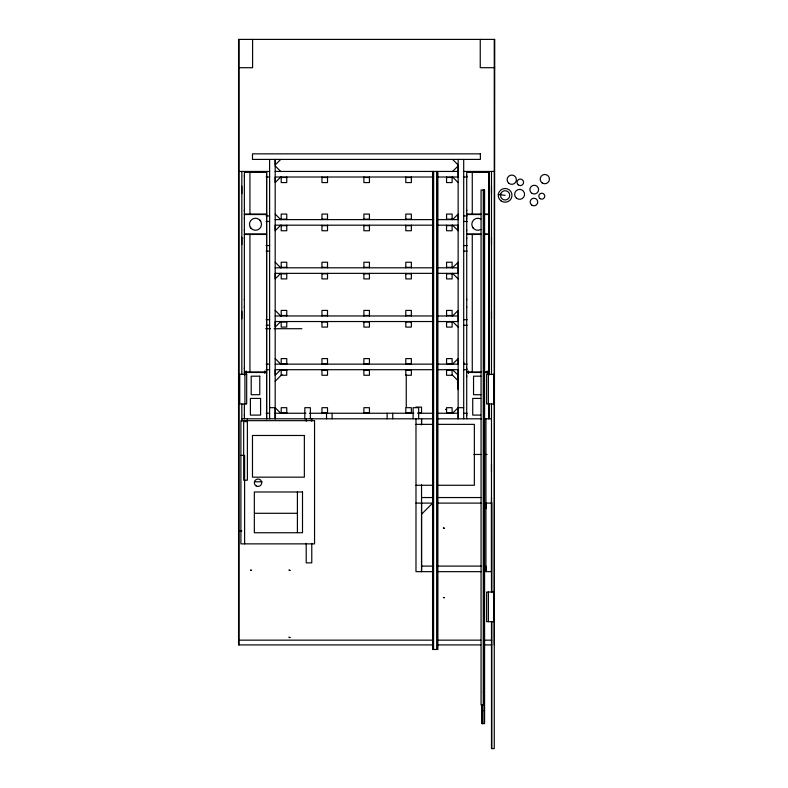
<?xml version="1.0" encoding="UTF-8"?>
<svg xmlns="http://www.w3.org/2000/svg" width="788" height="788" viewBox="0 0 788 788"><rect width="100%" height="100%" fill="white"/><g stroke="black" fill="none" stroke-linecap="round" stroke-linejoin="round"><path stroke-width="1.18" d="M244.369 418.802L244.369 404.086M244.369 374.921L244.369 172.375L266.61 172.375L266.61 418.802L266.61 172.375M269.614 407.682L275.179 407.682L275.179 418.802L275.179 159.412L275.179 164.968L280.735 159.412M306.207 543.375L306.207 562.859L311.772 562.859L311.772 543.375M326.537 418.802L326.537 413.247M332.103 418.802L332.103 413.247M387.164 418.802L387.164 413.247M392.719 418.802L392.719 413.247M421.55 503.108L421.55 571.655L421.55 484.778M421.55 424.358L421.55 418.802L421.55 424.909M463.699 407.682L458.143 407.682L458.143 418.802L458.143 159.412M463.699 363.908L463.699 362.293M466.713 418.802L466.713 172.375L488.944 172.375L488.944 374.664M491.485 497.543L491.485 571.655L485.93 571.655L485.93 503.108L491.485 503.108M488.944 404.175L488.944 418.802L488.944 404.086M488.944 374.921L488.944 372.478L484.265 372.478M488.944 172.375L488.944 214.07L484.384 214.07M280.735 177.014L275.179 182.57L275.179 177.014L433.577 177.014M280.735 225.181L275.179 230.746L275.179 225.181L433.577 225.181M280.735 273.357L275.179 278.913L275.179 273.357L433.577 273.357M280.735 321.534L275.179 327.089L275.179 321.534L433.577 321.534M452.578 171.449L458.143 165.894L458.143 177.014L437.261 177.014M280.735 369.7L275.179 375.265L275.179 369.7L433.577 369.7M275.179 381.244L282.015 374.408M452.578 219.625L458.143 214.07L458.143 219.625L437.261 219.625M452.578 267.802L458.143 262.237L458.143 273.357L437.261 273.357M452.578 315.968L458.143 310.413L458.143 321.534L437.261 321.534M452.578 364.145L458.143 358.589L458.143 364.145L437.251 364.145M452.578 413.247L458.143 407.682M421.55 514.219L432.661 503.108L415.985 503.108M238.557 67.699L252.593 67.699L252.593 39.4M494.736 67.699L480.247 67.699L480.247 39.4M239.02 171.449L269.614 171.449M275.179 171.449L458.143 171.449M463.699 171.449L494.273 171.449M266.108 177.014L269.614 177.014M463.699 177.014L467.205 177.014M281.198 177.477L286.753 177.477M321.957 177.477L327.522 177.477M363.879 177.477L369.434 177.477M405.8 177.477L411.356 177.477M446.56 177.477L452.115 177.477M241.827 186.273L241.827 193.69M491.485 186.273L491.485 193.69M244.369 214.07L266.61 214.07M466.713 214.07L480.956 214.07M244.369 214.533L266.61 214.533M466.713 214.533L480.749 214.533M484.265 214.533L488.944 214.533L488.944 233.987L484.265 233.987M266.108 215.922L269.614 215.922M463.699 215.922L467.205 215.922M281.198 219.162L286.753 219.162M321.957 219.162L327.522 219.162M363.879 219.162L369.434 219.162M405.8 219.162L411.356 219.162M446.56 219.162L452.115 219.162M275.179 219.625L433.577 219.625M266.108 221.477L269.614 221.477M463.699 221.477L467.205 221.477M437.261 225.181L458.143 225.181L458.143 230.746L452.578 225.181M281.198 225.644L286.753 225.644M321.957 225.644L327.522 225.644M363.879 225.644L369.434 225.644M405.8 225.644L411.356 225.644M446.56 225.644L452.115 225.644M244.369 233.987L266.61 233.987M466.713 233.987L480.749 233.987M244.369 234.45L266.61 234.45M466.713 234.45L481.35 234.45M484.177 234.45L488.944 234.45L488.944 372.015L484.177 372.015M241.827 237.227L241.827 244.635M491.485 237.227L491.485 244.635M266.108 245.561L269.614 245.561M463.699 245.561L467.205 245.561M266.108 251.126L269.614 251.126M463.699 251.126L467.205 251.126M281.198 267.339L286.753 267.339M321.957 267.339L327.522 267.339M363.879 267.339L369.434 267.339M405.8 267.339L411.356 267.339M446.56 267.339L452.115 267.339M275.179 267.802L433.577 267.802M437.261 267.802L458.143 267.802M281.198 273.82L286.753 273.82M321.957 273.82L327.522 273.82M363.879 273.82L369.434 273.82M405.8 273.82L411.356 273.82M446.56 273.82L452.115 273.82M241.827 311.339L241.827 318.746M491.485 311.339L491.485 318.746M281.198 315.505L286.753 315.505M321.957 315.505L327.522 315.505M363.879 315.505L369.434 315.505M405.8 315.505L411.356 315.505M446.56 315.505L452.115 315.505M275.179 315.968L433.577 315.968M437.261 315.968L458.143 315.968M266.108 319.682L269.614 319.682M463.699 319.682L467.205 319.682M281.198 321.996L286.753 321.996M321.957 321.996L327.522 321.996M363.879 321.996L369.434 321.996M405.8 321.996L411.356 321.996M446.56 321.996L452.115 321.996M266.108 325.237L269.614 325.237M463.699 325.237L467.205 325.237M265.625 328.714L270.461 328.714M274.086 328.714L301.873 328.714M281.198 363.682L286.753 363.682M321.957 363.682L327.522 363.682M363.879 363.682L369.434 363.682M405.8 363.682L411.356 363.682M446.56 363.682L452.115 363.682M266.108 364.145L269.614 364.145M275.179 364.145L433.577 364.145M463.699 364.145L467.205 364.145M266.108 369.7L269.614 369.7M437.251 369.7L458.143 369.7L458.143 375.265L452.578 369.7M463.699 369.7L467.205 369.7M279.622 370.133L286.753 370.163M321.957 370.163L327.522 370.163M363.879 370.163L369.434 370.163M405.8 370.163L411.356 370.163M446.56 370.163L452.115 370.163M244.369 372.015L266.61 372.015M466.713 372.015L481.35 372.015M244.369 372.478L266.61 372.478M466.713 372.478L480.749 372.478M480.887 376.191L473.539 376.191L473.539 394.719L480.887 394.719M458.143 377.757L457.68 374.113M458.143 379.619L458.143 388.139M458.143 389.587L457.808 373.739M480.66 398.423L472.731 398.423L472.731 415.099L480.66 415.099M415.985 407.11L421.55 407.11L421.55 412.666L418.211 412.666M281.198 412.784L286.753 412.784M321.957 412.784L327.522 412.784M363.879 412.784L369.434 412.784M405.8 412.784L411.356 412.784M446.56 412.784L452.115 412.784M266.108 413.247L269.614 413.247M275.179 413.247L305.872 413.247M309.546 413.247L413.769 413.247M417.62 413.247L433.577 413.247M437.261 413.247L458.143 413.247M463.699 413.247L467.205 413.247M241.827 418.802L433.577 418.802M437.261 418.802L481.35 418.802M484.265 418.802L491.485 418.802M415.985 424.358L433.016 424.358M437.872 424.358L474.356 424.358L474.356 485.27L437.872 485.27M473.913 454.469L481.094 454.469M484.679 454.469L487.073 454.469M240.901 455.395L244.605 455.395L244.605 543.868M491.485 464.191L491.485 471.608M254.741 481.793L262.089 481.793M415.985 485.27L433.016 485.27M421.55 497.543L432.484 497.543M437.34 497.543L481.084 497.543M437.34 503.108L481.084 503.108M254.701 513.293L297.411 513.293M239.05 530.895L241.827 530.895M421.55 566.099L432.484 566.099M437.34 566.099L481.074 566.099M432.484 571.655L415.985 571.655L415.985 418.802M437.34 571.655L481.074 571.655M238.557 640.151L432.907 640.151M437.813 640.151L480.759 640.151M484.433 640.151L491.801 640.151M432.907 644.919L238.557 644.919L238.557 39.4L494.736 39.4L494.253 644.919M437.813 644.919L480.759 644.919M484.433 644.919L491.801 644.919M481.951 723.591L484.581 723.591L484.581 189.977L481.064 189.977L481.064 705.063L483.704 705.063L483.704 189.977M498.302 194.469L505.118 195.345M452.578 159.412L458.143 164.968M452.578 177.014L458.143 182.57M452.578 273.357L458.143 278.913M452.578 321.534L458.143 327.089M275.179 165.894L280.735 171.449M452.154 374.832L458.143 380.821M275.179 214.07L280.735 219.625M275.179 262.237L280.735 267.802M275.179 310.413L280.735 315.968M275.179 358.589L280.735 364.145M275.179 407.682L280.735 413.247M472.613 227.269L473.568 228.52M259.744 220L260.71 221.251M250.279 227.269L251.234 228.52M485.93 503.108L485.94 508.664L485.93 418.802M494.253 39.4L494.273 748.6L491.485 748.6L491.485 621.85M491.81 502.478L491.81 592.32M491.81 621.85L491.81 748.6M491.485 171.449L491.485 374.635M491.485 404.037L491.485 592.32M488.383 374.33L488.383 403.978M488.383 592.034L488.383 621.683M487.191 370.99L487.191 373.443M485.93 566.099L485.93 571.655M484.167 189.977L484.167 723.591M483.28 189.977L483.28 705.063M482.611 705.142L482.611 723.591M482.364 705.142L482.364 723.591M482.226 705.142L482.226 723.591M481.951 705.142L482.089 723.591M472.268 172.375L472.268 214.07M472.268 234.45L472.268 372.015M468.456 370.99L468.456 373.443M466.713 175.635L466.713 176.532M466.713 209.913L466.713 210.81M466.713 217.793L466.713 218.68M466.713 229.83L466.713 230.726M466.713 237.71L466.713 238.597M466.713 299.076L466.713 299.972M466.713 306.493L466.713 307.389M466.713 367.868L466.713 368.764M466.713 375.738L466.713 376.634M466.713 414.646L466.713 415.542M463.699 159.412L463.699 418.802M452.115 177.014L452.115 182.57L446.56 182.57L446.56 177.014M452.115 219.625L452.115 214.07L446.56 214.07L446.56 219.625M452.115 225.181L452.115 230.746L446.56 230.746L446.56 225.181M452.115 267.802L452.115 262.237L446.56 262.237L446.56 267.802M452.115 273.357L452.115 278.913L446.56 278.913L446.56 273.357M452.115 315.968L452.115 310.413L446.56 310.413L446.56 315.968M452.115 321.534L452.115 327.089L446.56 327.089L446.56 321.534M452.115 364.145L452.115 358.589L446.56 358.589L446.56 364.145M452.115 369.7L452.115 375.265L446.56 375.265L446.56 369.7M452.115 413.247L452.115 407.682L446.56 407.682L446.56 413.247M437.734 171.449L437.734 649.479L432.573 649.479L432.573 171.449M437.557 171.449L437.557 649.479M436.651 171.449L436.7 649.479M433.636 171.449L433.577 649.479M432.75 171.449L432.75 649.479M418.674 418.802L418.674 407.682L413.119 407.682L413.119 418.802M411.356 177.014L411.356 182.57L405.8 182.57L405.8 177.014M411.356 219.625L411.356 214.07L405.8 214.07L405.8 219.625M411.356 225.181L411.356 230.746L405.8 230.746L405.8 225.181M411.356 267.802L411.356 262.237L405.8 262.237L405.8 267.802M411.356 273.357L411.356 278.913L405.8 278.913L405.8 273.357M411.356 315.968L411.356 310.413L405.8 310.413L405.8 315.968M411.356 321.534L411.356 327.089L405.8 327.089L405.8 321.534M411.356 364.145L411.356 358.589L405.8 358.589L405.8 364.145M411.356 369.7L411.356 375.265L405.8 375.265L405.8 369.7M411.356 413.247L411.356 407.682L405.8 407.682L405.8 413.247M406.263 374.536L406.263 407.199M369.434 177.014L369.434 182.57L363.879 182.57L363.879 177.014M369.434 219.625L369.434 214.07L363.879 214.07L363.879 219.625M369.434 225.181L369.434 230.746L363.879 230.746L363.879 225.181M369.434 267.802L369.434 262.237L363.879 262.237L363.879 267.802M369.434 273.357L369.434 278.913L363.879 278.913L363.879 273.357M369.434 315.968L369.434 310.413L363.879 310.413L363.879 315.968M369.434 321.534L369.434 327.089L363.879 327.089L363.879 321.534M369.434 364.145L369.434 358.589L363.879 358.589L363.879 364.145M369.434 369.7L369.434 375.265L363.879 375.265L363.879 369.7M369.434 413.247L369.434 407.682L363.879 407.682L363.879 413.247M327.522 177.014L327.522 182.57L321.957 182.57L321.957 177.014M327.522 219.625L327.522 214.07L321.957 214.07L321.957 219.625M327.522 225.181L327.522 230.746L321.957 230.746L321.957 225.181M327.522 267.802L327.522 262.237L321.957 262.237L321.957 267.802M327.522 273.357L327.522 278.913L321.957 278.913L321.957 273.357M327.522 315.968L327.522 310.413L321.957 310.413L321.957 315.968M327.522 321.534L327.522 327.089L321.957 327.089L321.957 321.534M327.522 364.145L327.522 358.589L321.957 358.589L321.957 364.145M327.522 369.7L327.522 375.265L321.957 375.265L321.957 369.7M327.522 413.247L327.522 407.682L321.957 407.682L321.957 413.247M311.772 418.802L311.772 421.255M310.383 418.802L310.383 407.682L304.818 407.682L304.818 418.802M306.207 418.802L306.207 421.255M297.411 491.613L297.411 532.56M286.753 177.014L286.753 182.57L281.198 182.57L281.198 177.014M286.753 219.625L286.753 214.07L281.198 214.07L281.198 219.625M286.753 225.181L286.753 230.746L281.198 230.746L281.198 225.181M286.753 267.802L286.753 262.237L281.198 262.237L281.198 267.802M286.753 273.357L286.753 278.913L281.198 278.913L281.198 273.357M286.753 315.968L286.753 310.413L281.198 310.413L281.198 315.968M286.753 321.534L286.753 327.089L281.198 327.089L281.198 321.534M286.753 364.145L286.753 358.589L281.198 358.589L281.198 364.145M286.753 369.7L286.753 375.265L281.198 375.265L281.198 369.7M286.753 413.247L286.753 407.682L281.198 407.682L281.198 413.247M269.614 159.412L269.614 418.802M264.857 370.99L264.857 373.443M249.934 172.375L249.934 214.07M249.934 234.45L249.934 372.015M247.383 418.802L247.383 421.255M246.122 370.99L246.122 373.443M244.93 374.33L244.93 403.978M244.369 175.635L244.369 176.532M244.369 209.913L244.369 210.81M244.369 217.793L244.369 218.68M244.369 229.83L244.369 230.726M244.369 237.71L244.369 238.597M244.369 299.076L244.369 299.972M244.369 306.493L244.369 307.389M244.369 367.868L244.369 368.764M244.369 414.646L244.369 415.542M241.827 171.449L241.827 374.566M241.827 404.037L241.827 421.344M239.05 39.4L239.05 644.919M480.838 229.475A6.018 6.018 0 0 1 471.805 224.255A6.018 6.018 0 0 1 480.838 219.044M483.458 691.972L483.497 692.534L483.458 691.972M484.334 710.5L484.364 711.062L484.334 710.5M443.408 528.029L444.314 528.206L443.408 528.029M250.643 570.148L251.539 570.384L250.643 570.148M445.653 409.415L446.54 409.661L445.653 409.415M443.417 597.481L444.314 597.718L443.417 597.481M500.646 194.143L500.488 195.345A4.63 4.63 0 0 0 507.078 199.541A4.63 4.63 0 0 0 508.093 191.799A4.63 4.63 0 0 0 500.646 194.143M289.107 637.265L289.964 637.6L289.107 637.265M289.107 570.098L289.964 570.443L289.107 570.098M480.375 153.847L252.475 153.847L252.475 159.412L480.375 159.412L480.375 153.847M246.674 374.33L239.729 374.33L239.729 403.978L246.674 403.978L246.674 374.33M493.584 374.33L486.639 374.33L486.639 403.978L493.584 403.978L493.584 374.33M259.774 376.191L251.205 376.191L251.205 394.719L259.774 394.719L259.774 376.191M260.582 398.423L250.397 398.423L250.397 415.099L260.582 415.099L260.582 398.423M314.55 420.654L240.901 420.654L240.901 543.868L314.55 543.868L314.55 420.654M247.383 421.58L243.679 421.58L243.679 480.178L247.383 480.178L247.383 421.58M304.355 435.478L252.475 435.478L252.475 477.164L304.355 477.164L304.355 435.478M302.503 491.988L254.337 491.988L254.337 532.747L302.503 532.747L302.503 491.988M493.584 592.034L486.639 592.034L486.639 621.683L493.584 621.683L493.584 592.034M532.038 193.385A4.354 4.354 0 0 0 538.598 189.652A4.354 4.354 0 0 0 532.097 185.84A4.354 4.354 0 0 0 532.038 193.385M508.723 183.2A4.63 4.63 0 0 0 516.307 180.58A4.63 4.63 0 0 0 510.24 175.32A4.63 4.63 0 0 0 508.723 183.2M518.218 184.806A3.241 3.241 0 0 0 523.508 182.905A3.241 3.241 0 0 0 519.223 179.28A3.241 3.241 0 0 0 518.218 184.806M540.016 198.556A2.965 2.965 0 0 0 544.735 196.547A2.965 2.965 0 0 0 540.627 193.464A2.965 2.965 0 0 0 540.016 198.556M532.018 205.254A3.782 3.782 0 0 0 537.741 202.073A3.782 3.782 0 0 0 532.117 198.714A3.782 3.782 0 0 0 532.018 205.254M516.485 198.202A4.964 4.964 0 0 0 524.513 195.119A4.964 4.964 0 0 0 517.824 189.711A4.964 4.964 0 0 0 516.485 198.202M500.951 200.812A6.875 6.875 0 0 0 511.934 196.222A6.875 6.875 0 0 0 502.468 189.002A6.875 6.875 0 0 0 500.951 200.812M542.351 183.023A4.63 4.63 0 0 0 549.443 179.28A4.63 4.63 0 0 0 542.656 175.005A4.63 4.63 0 0 0 542.351 183.023M252.475 229.475A6.018 6.018 0 0 0 261.508 224.255A6.018 6.018 0 0 0 252.475 219.044A6.018 6.018 0 0 0 252.475 229.475M256.189 485.93A3.704 3.704 0 0 0 261.744 482.719A3.704 3.704 0 0 0 256.189 479.518A3.704 3.704 0 0 0 256.189 485.93"/></g></svg>
